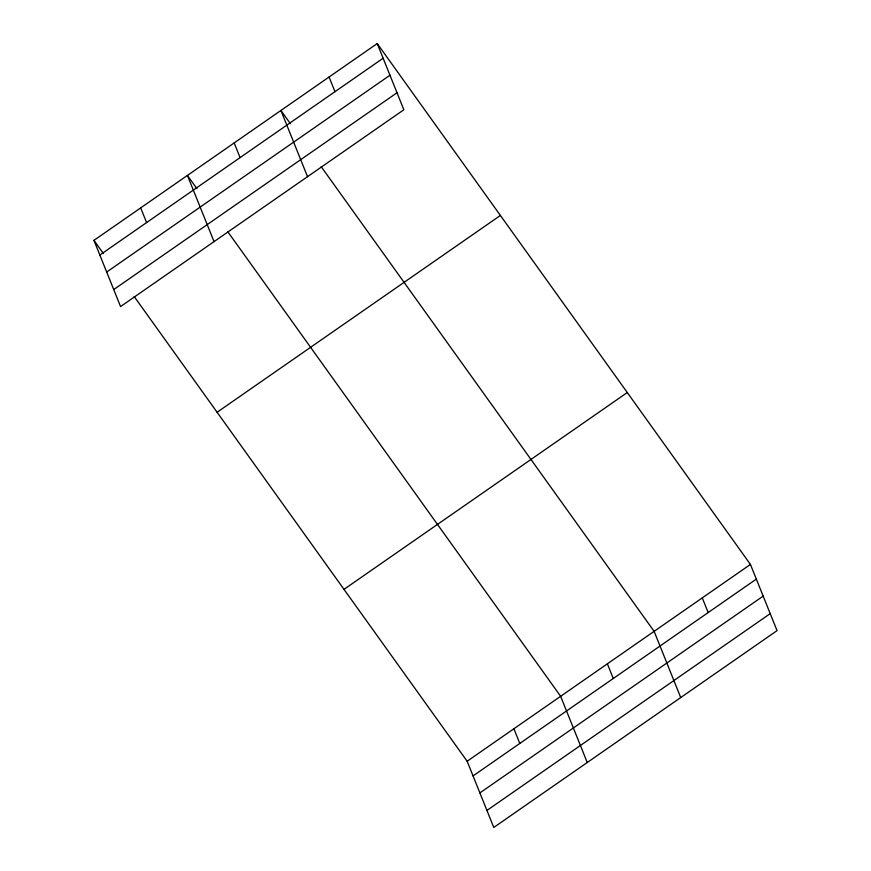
<?xml version="1.0" encoding="UTF-8"?>
<svg xmlns="http://www.w3.org/2000/svg" width="871" height="871" viewBox="0 0 871 871"><rect width="100%" height="100%" fill="white"/><g stroke="black" fill="none" stroke-linecap="round" stroke-linejoin="round"><path stroke-width="1.31" d="M377.23 43.55L403.85 109.757L120.568 306.57L93.948 240.363L377.23 43.55L750.432 564.43L777.052 630.637L493.77 827.45L467.15 761.243L134.21 296.565M99.849 255.051L383.131 58.226M106.687 272.046L389.968 75.233M113.731 289.564L397.013 92.751M217.108 412.255L500.39 215.442M344.001 589.351L627.283 392.538M467.15 761.243L750.432 564.43M473.051 775.919L756.333 579.106M479.888 792.926L763.17 596.112M486.933 810.444L770.214 613.63M290.391 123.693L280.919 110.465L307.528 176.671M321.181 166.666L654.121 631.344L680.73 697.551M196.911 188.637L187.428 175.419L214.048 241.626M227.701 231.61L560.641 696.299L587.25 762.495M93.948 240.363L103.42 253.592M702.276 597.887L708.177 612.563M607.381 663.822L613.282 678.498M329.075 77.007L334.976 91.684M513.901 728.766L519.791 743.453M234.179 142.942L240.08 157.618M140.688 207.897L146.589 222.573"/></g></svg>
